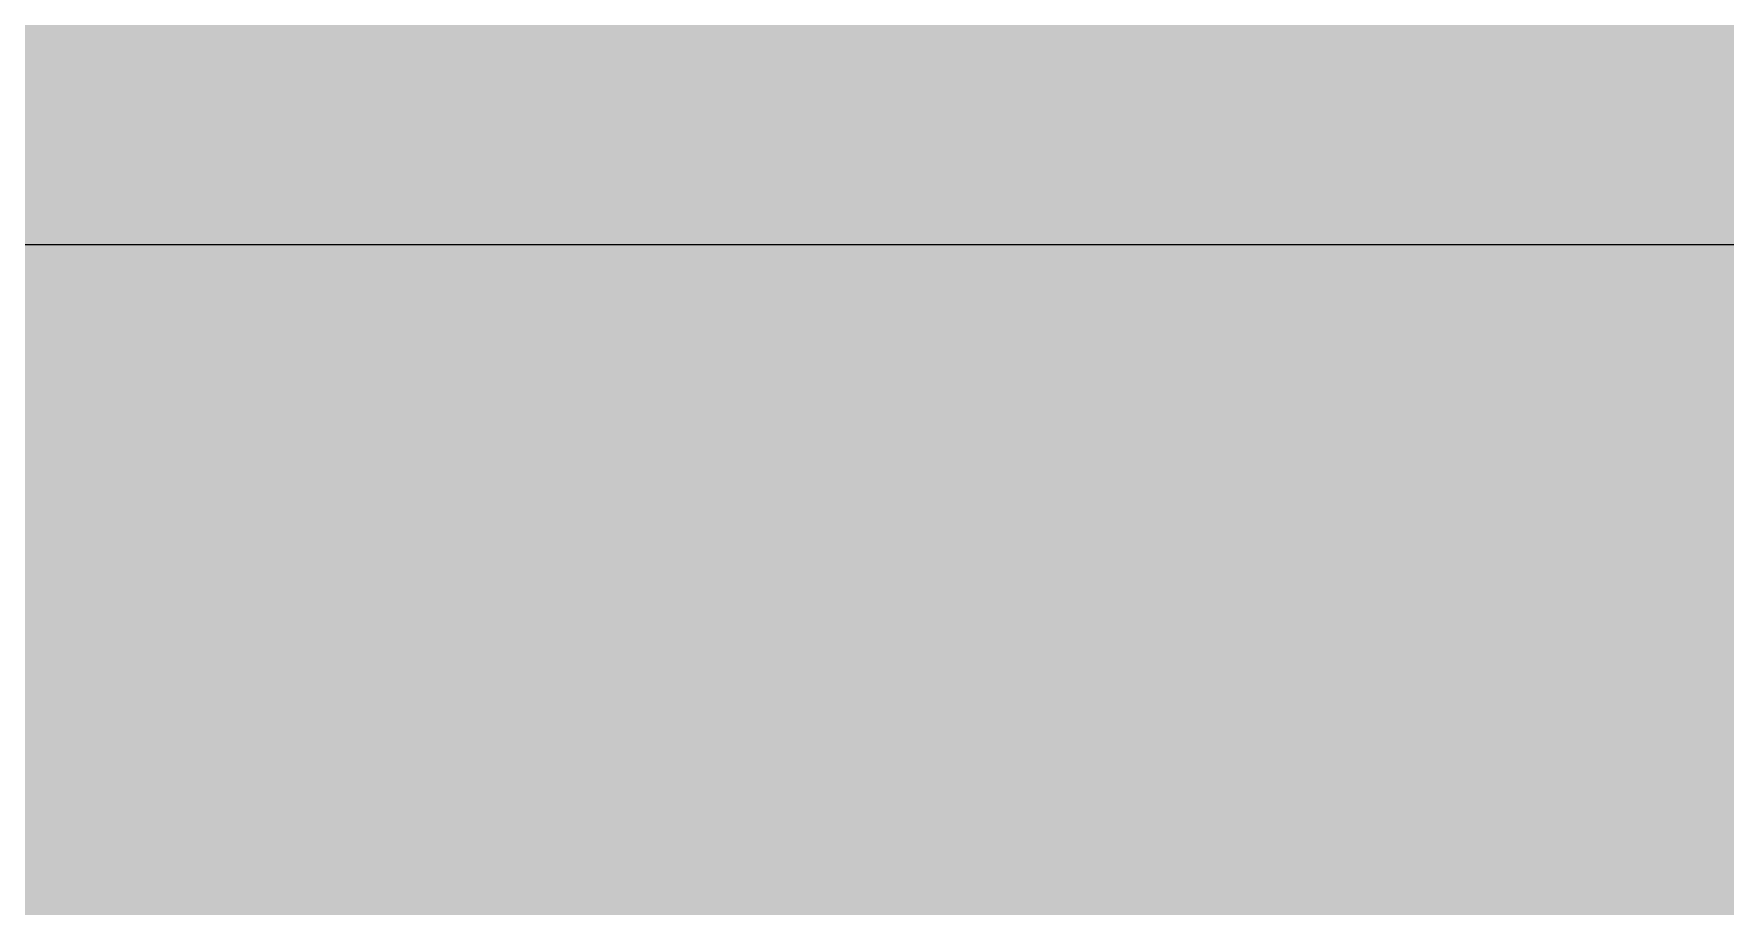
# Model space of a CAD drawing. Header units: inches. Extents: x -4169 to -1846, y 9706 to 12377.
# Drawn here: x -3848.315 to -3844.099, y 10349.939 to 10352.114 of the extents above; entities that cross this region are included whole.
import ezdxf

# ---------------------------------------------------------------- set-up
doc = ezdxf.new("R2010")
doc.units = ezdxf.units.IN
doc.header["$MEASUREMENT"] = 0
for name, color, linetype, lineweight in [('A-WALL', 113, 'Continuous', 18), ('A-WALL-PATT-4', 111, 'Continuous', 9), ('I-WALL-2', 2, 'Continuous', 5)]:
    doc.layers.add(name, color=color, linetype=linetype, lineweight=lineweight)

msp = doc.modelspace()

# ---------------------------------------------------------------- hatches: boundary and pattern name
at = {"layer": 'A-WALL-PATT-4'}
h = msp.add_hatch(dxfattribs=at)
h.set_pattern_fill('FP_2', color=256, style=0, pattern_type=2)
h.set_pattern_definition([(161.57, (0.32, 0.32), (-2.560496185, -0.000537386), [0, -18.214, 2.022, 0]), (18.43, (-0.32, 0.32), (-2.560496185, 0.000537386), [0, -18.214, 2.022, 0]), (108.43, (0.32, 0.32), (1.27922091, -6.400876726), [6.07, -14.166]), (71.57, (-0.32, 0.32), (1.27922091, 6.400876726), [6.07, -14.166])])
h.paths.add_polyline_path([(-3852.4737, 10346.0894), (-3501.4237, 10346.0894), (-3501.4237, 10351.3394), (-3504.6737, 10351.3394), (-3504.6737, 10351.5894), (-3852.4737, 10351.5894), (-3852.4737, 10349.6711)], flags=0)
at = {"layer": 'I-WALL-2'}
h = msp.add_hatch(color=256, dxfattribs=at)
h.paths.add_polyline_path([(-3845.3161, 10351.5894), (-3813.1075, 10351.5894), (-3813.1075, 10352.2144), (-3852.4737, 10352.2144), (-3852.4737, 10351.5894), (-3850.9948, 10351.5894)], flags=0)
h.paths.add_polyline_path([(-3505.2987, 10351.5894), (-3504.6737, 10351.5894), (-3504.6737, 10352.2144), (-3741.1075, 10352.2144), (-3741.1075, 10351.5894), (-3506.3914, 10351.5894)], flags=0)

# ---------------------------------------------------------------- linework, layer by layer
at = {"layer": 'A-WALL'}
msp.add_line((-3852.4737, 10351.5894), (-3813.1075, 10351.5894), dxfattribs=at)

doc.saveas('drawing.dxf')
